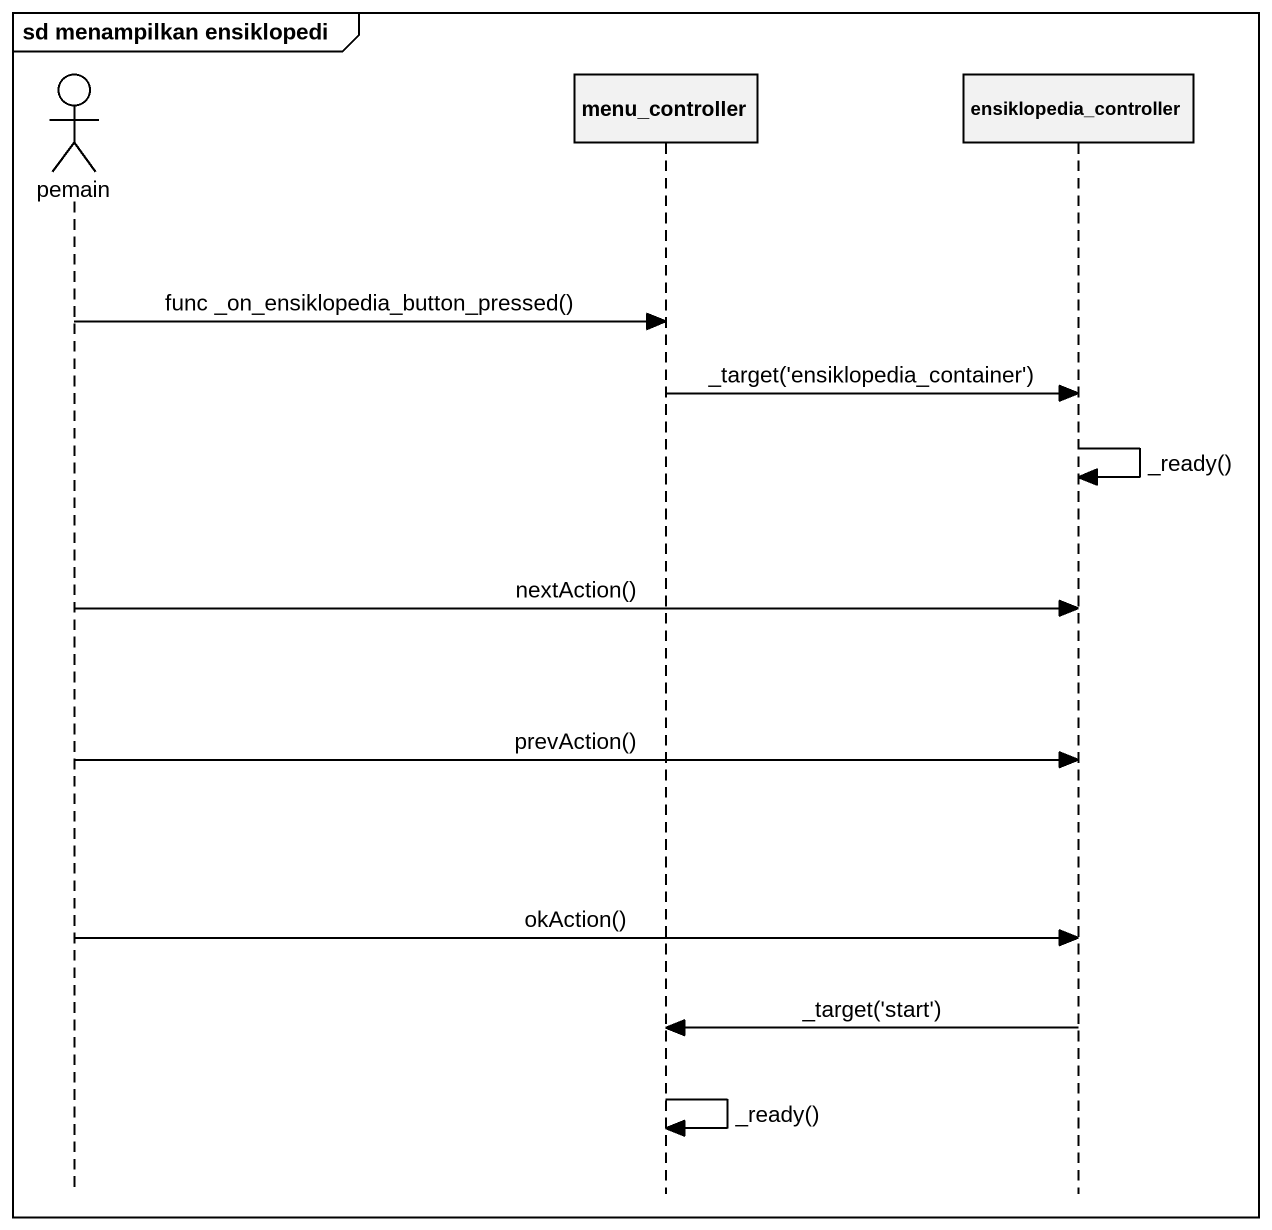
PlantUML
@startuml
mainframe sd menampilkan ensiklopedi
hide footbox
actor pemain
participant menu_controller
participant ensiklopedia_controller

pemain -> menu_controller : func _on_ensiklopedia_button_pressed()
menu_controller -> ensiklopedia_controller : _target('ensiklopedia_container')
ensiklopedia_controller -> ensiklopedia_controller : _ready()
pemain -> ensiklopedia_controller : nextAction()
pemain -> ensiklopedia_controller : prevAction()
pemain -> ensiklopedia_controller : okAction()
ensiklopedia_controller -> menu_controller : _target('start')
menu_controller -> menu_controller : _ready()
@enduml
